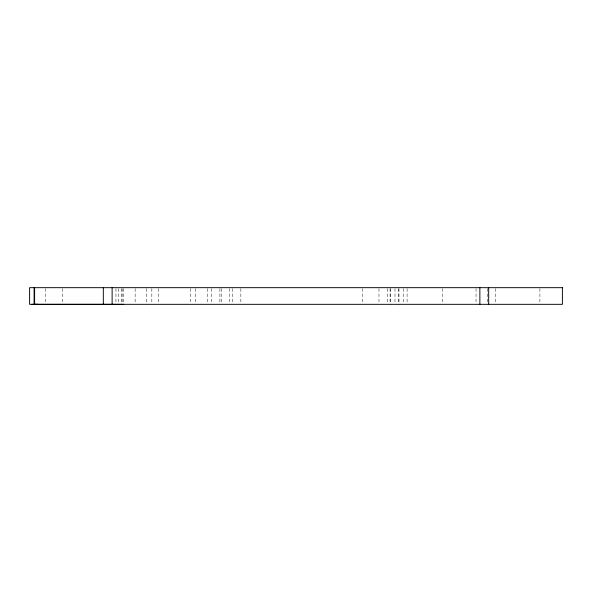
<?xml version="1.0" encoding="UTF-8"?>
<svg xmlns="http://www.w3.org/2000/svg" width="592" height="592" viewBox="0 0 592 592"><rect width="100%" height="100%" fill="white"/><g stroke="black" fill="none" stroke-linecap="round" stroke-linejoin="round"><path stroke-width="0.44" stroke-dasharray="2.96 2.22" d="M539.897 288.6L539.897 304.325M495.497 288.6L495.497 304.325M487.401 288.6L487.401 304.325M476.049 288.6L476.049 304.325M442.557 288.6L442.557 304.325M407.089 288.6L407.089 304.325M403.418 288.6L403.418 304.325M398.978 288.6L398.978 304.325M398.46 288.6L398.46 304.325M394.982 288.6L394.982 304.325M390.542 288.6L390.542 304.325M390.076 288.6L390.076 304.325M387.368 288.6L387.368 304.325M378.969 288.6L378.969 304.325M362.689 288.6L362.689 304.325M240.848 288.6L240.848 304.325M232.449 288.6L232.449 304.325M229.763 288.6L229.763 304.325M221.327 288.6L221.327 304.325M219.898 288.6L219.906 304.325M211.485 288.6L211.477 304.325M207.289 288.6L207.289 304.325M195.441 288.6L195.441 304.325M190.639 288.6L190.639 303.4M158.767 288.6L158.774 304.325M151.833 288.6L151.833 304.325M146.239 288.6L146.239 304.325M135.139 288.6L135.139 304.325M123.388 288.6L123.388 303.356M122.107 288.6L122.107 303.356M121.819 288.6L121.819 304.325M118.489 288.6L118.489 304.325M115.951 288.6L115.951 304.325M62.308 288.6L62.308 304.325M45.658 288.6L45.658 303.4"/><path stroke-width="0.89" d="M31.702 304.325L123.772 304.325M37.969 304.325L34.617 304.281L34.617 287.675M488.681 287.675L488.681 304.325M479.875 287.675L479.875 304.325M112.125 287.675L112.125 304.325M103.319 287.675L103.319 304.325M34.099 287.675L34.099 304.281M562.4 287.675L29.6 287.675L29.6 304.325L562.4 304.325L562.4 287.675"/></g></svg>
